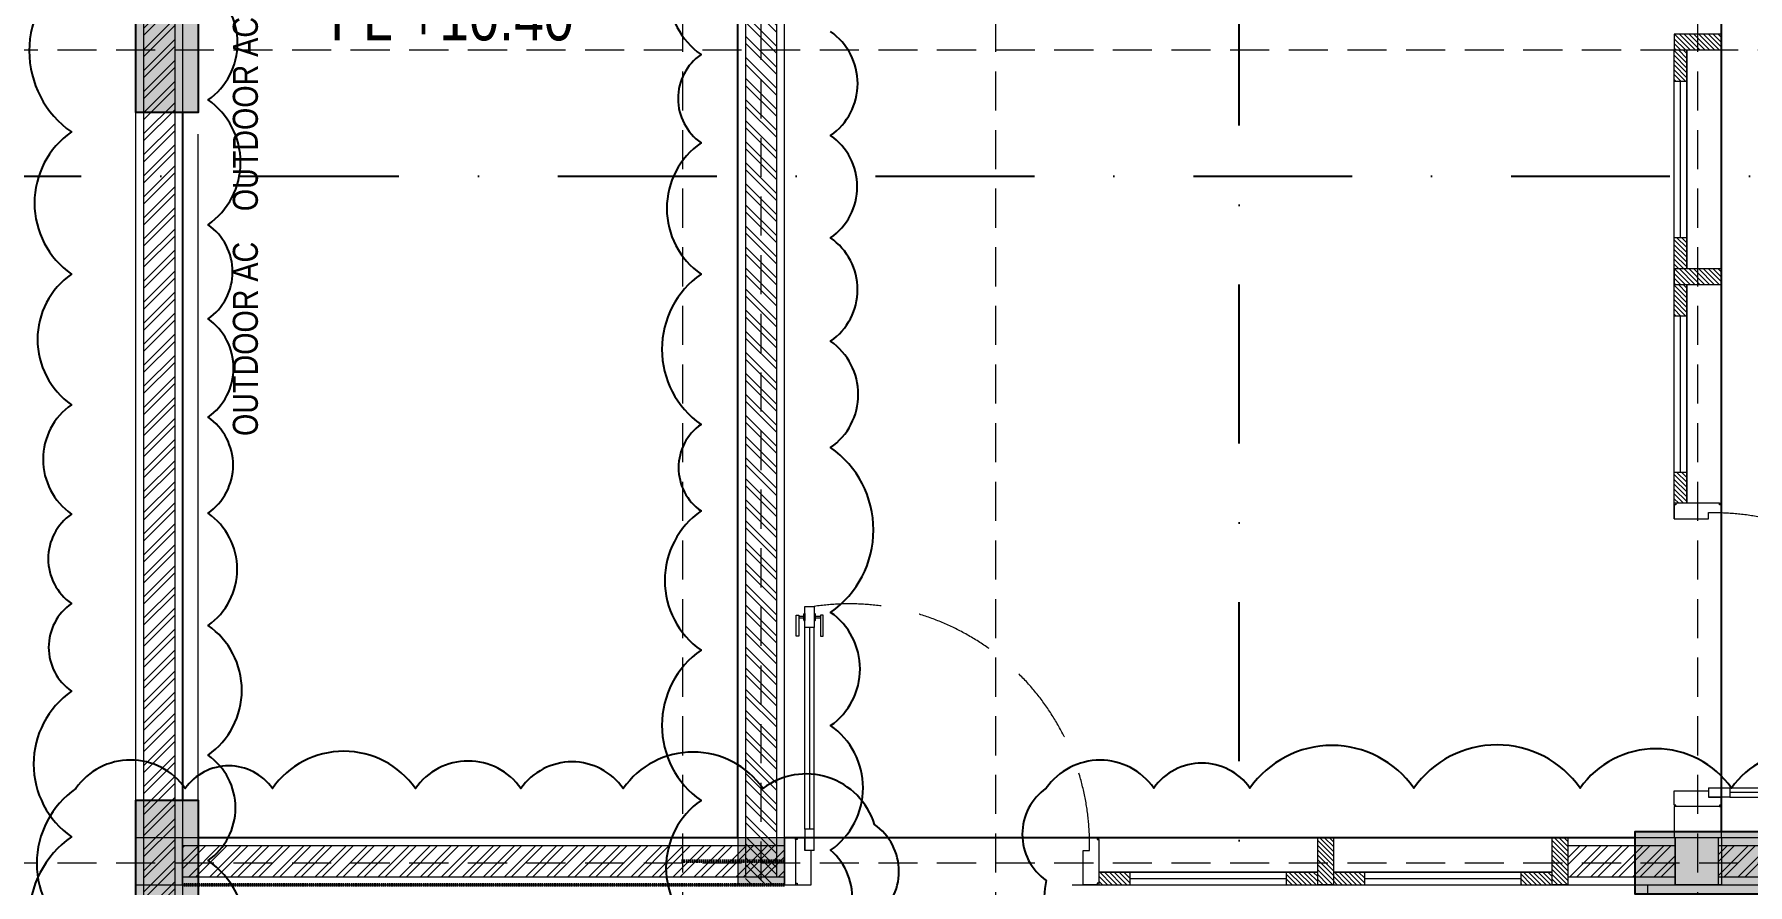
# Model space of a CAD drawing. Header units: millimetres. Extents: x -9564 to 494436, y -140371 to 4257.
# Drawn here: x 97137 to 102616, y -7172 to -4452 of the extents above; entities that cross this region are included whole.
import ezdxf

# ---------------------------------------------------------------- set-up
doc = ezdxf.new("R2010")
doc.units = ezdxf.units.MM
doc.header["$MEASUREMENT"] = 0
for name, pattern in [('DASHDOTX2', [50.8, 25.4, -12.7, 0, -12.7]), ('DASHED2', [0.375, 0.25, -0.125]), ('HIDDEN', [0.375, 0.25, -0.125]), ('HIDDEN2', [0.1875, 0.125, -0.0625]), ('SLD-Solid', [0])]:
    doc.linetypes.add(name, pattern=pattern)
for name, color, linetype in [('1', 5, 'Continuous'), ('TEXT', 4, 'Continuous'), ('WALL', 90, 'Continuous')]:
    doc.layers.add(name, color=color, linetype=linetype)
for name, color, linetype, lineweight in [('28-Arsiran', 252, 'Continuous', 5), ('8', 8, 'Continuous', 5), ('AS', 8, 'HIDDEN2', 5), ('DINDING', 1, 'Continuous', 20), ('DOOR OPENING', 4, 'SLD-Solid', 5), ('HATCH', 8, 'Continuous', 13), ('KOL', 5, 'Continuous', 18), ('LEGEND', 1, 'DASHED2', 50), ('TEXT 1', 210, 'Continuous', 5)]:
    doc.layers.add(name, color=color, linetype=linetype, lineweight=lineweight)
doc.styles.add('Arial Narrow', font='ARIALN.TTF')
pattern_1 = [(45, (-238279.433, -162929.193), (-33.675954, 33.675954), []), (45, (-238256.983, -162929.193), (-33.675954, 33.675954), [])]

# ---------------------------------------------------------------- blocks, each defined once
blk = doc.blocks.new('as2')
at = {"layer": 'AS'}
for p, q in [((245.8198, 142.1088), (245.8198, 163.539)), ((247.5698, 142.1088), (247.5698, 163.539)), ((247.8198, 142.2711), (247.8198, 163.539)), ((248.5698, 142.1088), (248.5698, 163.539)), ((250.8148, 142.1088), (250.8148, 163.539)), ((242.9446, 158.4275), (256.2148, 158.4275)), ((242.9446, 155.8275), (256.2148, 155.8275))]:
    blk.add_line(p, q, dxfattribs=at)
blk = doc.blocks.new('KOLOM PRAKTIS')
at = {"layer": 'HATCH'}
h = blk.add_hatch(color=256, dxfattribs=at)
h.dxf.hatch_style = 1
h.paths.add_polyline_path([(-75, 75), (-75, -75), (75, -75), (75, 75)])
at = {"layer": 'KOL'}
blk.add_lwpolyline([(-75, -75), (75, -75), (75, 75), (-75, 75)], close=True, dxfattribs=at)
blk = doc.blocks.new('pot2')
at = {"layer": '1', "linetype": 'DASHDOTX2', "ltscale": 0.02}
for points in [[(167.8795, 148.8386), (167.5025, 148.8386), (167.5025, 171.6414), (167.8795, 171.6414)], [(160.243, 164.2958), (160.243, 163.9187), (176.6346, 163.9187), (176.6346, 164.2958)]]:
    blk.add_lwpolyline(points, dxfattribs=at)
blk = doc.blocks.new('k4')
at = {"true_color": 0x636466}
h = blk.add_hatch(dxfattribs=at)
h.set_pattern_fill('ANGLE', color=251)
h.set_pattern_definition([(0, (0, 0), (0, 6.985), [5.08, -1.905]), (90, (0, 0), (-6.985, 4e-16), [5.08, -1.905])])
h.paths.add_polyline_path([(210.5582, -20.3924), (210.3582, -20.3924), (210.3582, -20.7924), (210.5582, -20.7924)])
h = blk.add_hatch(color=251, dxfattribs=at)
h.dxf.hatch_style = 1
h.paths.add_polyline_path([(210.5582, -20.5943), (210.3582, -20.5943), (210.3582, -20.7924), (210.5582, -20.7924)])
h.paths.add_polyline_path([(210.5582, -20.3924), (210.3582, -20.3924), (210.3582, -20.5943), (210.5582, -20.5943)])
for p, q in [((210.3582, -20.3924), (210.5582, -20.3924)), ((210.5582, -20.3924), (210.5582, -20.7924)), ((210.5582, -20.7924), (210.3582, -20.7924))]:
    blk.add_line(p, q)
blk.add_lwpolyline([(210.3582, -20.3924), (210.5582, -20.3924), (210.5582, -20.7924), (210.3582, -20.7924)], close=True)
blk = doc.blocks.new('KLR')
for p in [(90.905, 204.9148), (90.905, 202.3148)]:
    blk.add_blockref('k4', p)
at = {"rotation": 270}
blk.add_blockref('k4', (326.8506, 392.1806), dxfattribs=at)
blk = doc.blocks.new('KUSEN PINTU')
at = {"layer": 'DOOR OPENING', "linetype": 'Continuous', "transparency": 33554687}
for p, q in [((-50, 110), (-30, 110)), ((-50, 0), (-50, 110)), ((-30, 110), (-30, 150)), ((-30, 150), (-5, 150)), ((-5, 150), (-5, 145)), ((-5, 145), (0, 145)), ((0, 145), (0, 5)), ((-5, 0), (-50, 0)), ((0, 5), (-5, 5)), ((-5, 5), (-5, 0))]:
    blk.add_line(p, q, dxfattribs=at)
at = {"layer": 'DOOR OPENING', "linetype": 'Continuous', "ltscale": 10, "transparency": 33554687}
for p, q in [((0, 145), (0, 150)), ((0, 5), (0, 0))]:
    blk.add_line(p, q, dxfattribs=at)
blk = doc.blocks.new('jj1')
at = {"layer": 'DOOR OPENING', "linetype": 'Continuous', "transparency": 33554687}
h = blk.add_hatch(dxfattribs=at)
h.set_pattern_fill('ANSI31', color=256, scale=0.0875, angle=90)
h.set_pattern_definition([(135, (474.810639, 899.157156), (-0.00773398042, -0.00773398042), [])])
h.paths.add_polyline_path([(305.0432, 161.6524), (305.0932, 161.6524), (305.0932, 161.8024), (305.0432, 161.8024)])
h = blk.add_hatch(dxfattribs=at)
h.set_pattern_fill('ANSI31', color=256, scale=0.0875, angle=90)
h.set_pattern_definition([(135, (474.810639, 899.157156), (-0.00773398042, -0.00773398042), [])])
h.paths.add_polyline_path([(305.0432, 161.6524), (305.0932, 161.6524), (305.0932, 161.8024), (305.0432, 161.8024)])
h = blk.add_hatch(dxfattribs=at)
h.set_pattern_fill('ANSI31', color=256, scale=0.0875, angle=90)
h.set_pattern_definition([(135, (474.060639, 899.157156), (-0.00773398042, -0.00773398042), [])])
h.paths.add_polyline_path([(305.7932, 161.6524), (305.8432, 161.6524), (305.8432, 161.8024), (305.7932, 161.8024)])
h = blk.add_hatch(dxfattribs=at)
h.set_pattern_fill('ANSI31', color=256, scale=0.0875, angle=90)
h.set_pattern_definition([(135, (474.060639, 899.157156), (-0.00773398042, -0.00773398042), [])])
h.paths.add_polyline_path([(305.7932, 161.6524), (305.8432, 161.6524), (305.8432, 161.8024), (305.7932, 161.8024)])
h = blk.add_hatch(dxfattribs=at)
h.set_pattern_fill('ANSI31', color=256, scale=0.0875, angle=90)
h.set_pattern_definition([(135, (624.817151, 947.177618), (-0.00773398042, -0.00773398042), [])])
h.paths.add_polyline_path([(304.3432, 161.6524), (304.4432, 161.6524), (304.4432, 161.6924), (304.3432, 161.6924)])
h = blk.add_hatch(dxfattribs=at)
h.set_pattern_fill('ANSI31', color=256, scale=0.0875, angle=90)
h.set_pattern_definition([(135, (624.217151, 947.176911), (-0.00773398042, -0.00773398042), [])])
h.paths.add_polyline_path([(304.9432, 161.6531), (305.0432, 161.6531), (305.0432, 161.6931), (304.9432, 161.6931)])
h = blk.add_hatch(dxfattribs=at)
h.set_pattern_fill('ANSI31', color=256, scale=0.0875, angle=90)
h.set_pattern_definition([(135, (624.067151, 947.177618), (-0.00773398042, -0.00773398042), [])])
h.paths.add_polyline_path([(305.0932, 161.6524), (305.1932, 161.6524), (305.1932, 161.6924), (305.0932, 161.6924)])
h = blk.add_hatch(dxfattribs=at)
h.set_pattern_fill('ANSI31', color=256, scale=0.0875, angle=90)
h.set_pattern_definition([(135, (623.467151, 947.176911), (-0.00773398042, -0.00773398042), [])])
h.paths.add_polyline_path([(305.6932, 161.6531), (305.7932, 161.6531), (305.7932, 161.6931), (305.6932, 161.6931)])
at = {"color": 8, "linetype": 'HIDDEN', "lineweight": 5}
blk.add_arc((303.5452, 161.7824), 0.7683, 358.5083, 98.4128, dxfattribs=at)
at = {"layer": 'DOOR OPENING', "linetype": 'Continuous', "transparency": 33554687}
for p, q in [((303.4032, 162.4746), (303.4032, 162.5424)), ((303.4032, 162.5424), (303.4328, 162.5424)), ((303.4328, 162.5424), (303.4328, 162.4746)), ((303.375, 162.4469), (303.375, 162.5147)), ((303.375, 162.5147), (303.3835, 162.5147)), ((303.3835, 162.5147), (303.3835, 162.4469)), ((303.3993, 162.4989), (303.3993, 162.5181)), ((303.4032, 162.4972), (303.401, 162.4972)), ((303.4032, 162.5198), (303.4032, 162.4972)), ((303.4328, 162.4746), (303.4032, 162.4746)), ((303.4328, 162.5198), (303.4328, 162.4972)), ((303.4351, 162.5198), (303.4328, 162.5198)), ((303.4328, 162.4972), (303.4351, 162.4972)), ((303.4367, 162.4989), (303.4367, 162.5181)), ((303.4526, 162.5147), (303.4526, 162.4469)), ((303.461, 162.5147), (303.4526, 162.5147)), ((303.461, 162.4469), (303.461, 162.5147)), ((303.3835, 162.4469), (303.375, 162.4469)), ((303.4526, 162.4469), (303.461, 162.4469)), ((303.4032, 161.8302), (303.4032, 161.7624)), ((303.4328, 161.7624), (303.4328, 161.8302)), ((303.4328, 161.7624), (303.4032, 161.7624)), ((304.3432, 161.8024), (305.0932, 161.8024)), ((305.0932, 161.8024), (305.8432, 161.8024)), ((304.2932, 161.6524), (305.0432, 161.6524)), ((305.0432, 161.6924), (304.3432, 161.6924)), ((304.3432, 161.6924), (305.0432, 161.6924)), ((305.0432, 161.6924), (304.3432, 161.6924)), ((304.4432, 161.6524), (304.4432, 161.6924)), ((304.4432, 161.6724), (304.9432, 161.6724)), ((304.9432, 161.6524), (304.9432, 161.6924)), ((305.0432, 161.6524), (305.7932, 161.6524)), ((305.7932, 161.6924), (305.0932, 161.6924)), ((305.0932, 161.6924), (305.7932, 161.6924)), ((305.7932, 161.6924), (305.0932, 161.6924)), ((305.1932, 161.6524), (305.1932, 161.6924)), ((305.1932, 161.6724), (305.6932, 161.6724)), ((305.6932, 161.6524), (305.6932, 161.6924))]:
    blk.add_line(p, q, dxfattribs=at)
at = {"layer": 'DOOR OPENING', "linetype": 'Continuous', "ltscale": 10, "transparency": 33554687}
for p, q in [((303.3835, 162.5115), (303.3993, 162.5115)), ((303.3835, 162.5055), (303.3993, 162.5055)), ((303.4032, 161.8302), (303.4032, 162.4746)), ((303.418, 162.4746), (303.418, 161.8302)), ((303.4328, 161.8302), (303.4328, 162.4746)), ((303.4367, 162.5115), (303.4526, 162.5115)), ((303.4367, 162.5055), (303.4526, 162.5055))]:
    blk.add_line(p, q, dxfattribs=at)
at = {"layer": 'DOOR OPENING', "transparency": 33554687}
for p, q in [((303.401, 162.5198), (303.4032, 162.5198)), ((303.4328, 161.8302), (303.4032, 161.8302)), ((303.4032, 161.7624), (303.4032, 161.8024)), ((304.3132, 161.7624), (304.3132, 161.8024))]:
    blk.add_line(p, q, dxfattribs=at)
at = {"layer": 'DOOR OPENING', "linetype": 'Continuous', "transparency": 33554687}
for points in [[(305.0932, 161.6524), (305.0432, 161.6524), (305.0432, 161.8024), (305.0932, 161.8024)], [(305.0932, 161.6524), (305.0432, 161.6524), (305.0432, 161.8024), (305.0932, 161.8024)], [(305.8432, 161.6524), (305.7932, 161.6524), (305.7932, 161.8024), (305.8432, 161.8024)], [(305.8432, 161.6524), (305.7932, 161.6524), (305.7932, 161.8024), (305.8432, 161.8024)]]:
    blk.add_lwpolyline(points, close=True, dxfattribs=at)
for centre, start, end in [((303.401, 162.5181), 90, 180), ((303.401, 162.4989), 180, 270), ((303.4351, 162.5181), 0, 90), ((303.4351, 162.4989), 270, 0)]:
    blk.add_arc(centre, 0.00169, start, end, dxfattribs=at)
at = {"layer": 'DOOR OPENING', "linetype": 'Continuous', "transparency": 33554687, "yscale": 0.001, "zscale": 0.001}
for p, xscale in [((303.3732, 161.6524), -0.001), ((304.3432, 161.6524), 0.001)]:
    blk.add_blockref('KUSEN PINTU', p, dxfattribs=dict(at, xscale=xscale))

msp = doc.modelspace()

# ---------------------------------------------------------------- hatches: boundary and pattern name
at = {"layer": '28-Arsiran'}
h = msp.add_hatch(dxfattribs=at)
h.set_pattern_fill('ANSI32', color=256, scale=4.999999)
h.set_pattern_definition(pattern_1)
h.paths.add_polyline_path([(97586.2715, -1426.7071), (97486.2716, -1426.7071), (97486.2717, -13176.7049), (97586.2716, -13176.7049)])
h = msp.add_hatch(dxfattribs=at)
h.set_pattern_fill('ANSI32', color=256, scale=4.999999, angle=90)
h.set_pattern_definition([(135, (259566.287, -341097.41), (-33.675954, -33.675954), []), (135, (259566.287, -341074.96), (-33.675954, -33.675954), [])])
h.paths.add_polyline_path([(99411.2717, -1526.7074), (99511.2717, -1526.7074), (99511.2712, -1426.7074), (99411.2712, -1426.7074)])
h.paths.add_polyline_path([(99511.2759, -2326.7072), (99411.2759, -2326.7072), (99411.3012, -7171.7062), (99511.3011, -7171.7062)])
h = msp.add_hatch(dxfattribs=at)
h.set_pattern_fill('ANSI32', color=256, scale=4.999999)
h.set_pattern_definition([(45, (-203801.84, -168824.07), (-33.675954, 33.675954), []), (45, (-203779.39, -168824.07), (-33.675954, 33.675954), [])])
h.paths.add_polyline_path([(99536.3011, -7146.7062), (99536.3011, -7046.7062), (97611.3054, -7046.7062), (97611.3054, -7146.7062)])
h = msp.add_hatch(dxfattribs=at)
h.set_pattern_fill('ANSI32', color=256, scale=4.999999)
h.set_pattern_definition(pattern_1)
h.paths.add_polyline_path([(102383.7723, -7146.7062), (102383.7723, -7046.7062), (102041.3025, -7046.7062), (102041.3025, -7146.7062)])
h = msp.add_hatch(dxfattribs=at)
h.set_pattern_fill('ANSI32', color=256, scale=4.999999)
h.set_pattern_definition(pattern_1)
h.paths.add_polyline_path([(105381.2717, -7146.7061), (105381.2717, -7046.7061), (102521.6995, -7046.7062), (102521.6995, -7146.7062)])

# ---------------------------------------------------------------- linework, layer by layer
for points in [[(102531.2725, -151.7074), (102531.2725, -7001.7061)], [(99386.3012, -7021.7062), (99386.3012, -1426.7074), (97661.3012, -1426.7074)], [(97611.2715, -4701.7064), (97611.2876, -6901.7059)], [(99386.3012, -7021.7062), (97661.3012, -7021.7062)], [(102256.2723, -7021.7062), (99536.3011, -7021.7062)]]:
    msp.add_lwpolyline(points)
at = {"color": 1}
for points in [[(99268.9691, -4118.9721, 0.52056705), (99268.9691, -4516.3884, 0.52056705), (99268.9691, -4798.6592, 0.52056705), (99268.9691, -5218.9812, 0.52056705), (99268.9691, -5699.4267, 0.52056705), (99268.9691, -5976.3377, 0.52056705), (99268.9691, -6421.591, 0.52056705), (99268.9691, -6902.1448, 0.52056705), (99268.9691, -7332.3444, 0.52056705)], [(97255.8642, -4245.1684, 0.52056705), (97255.8642, -4764.2319, 0.52056705), (97255.8642, -5218.8875, 0.52056705), (97255.8642, -5636.5839, 0.52056705), (97255.8642, -5986.0549, 0.52056705), (97255.8642, -6272.3433, 0.52056705), (97255.8642, -6552.947, 0.52056705), (97255.8642, -7018.4804, 0.52056705), (97255.8642, -7542.5534, 0.52056705)], [(97692.6636, -7564.7451, 0.52056705), (97692.6636, -7094.3188, 0.52056705), (97692.6636, -6757.4927, 0.52056705), (97692.6636, -6342.1803, 0.52056705), (97692.6636, -5983.4487, 0.52056705), (97692.6636, -5675.9382, 0.52056705), (97692.6636, -5362.3513, 0.52056705), (97692.6636, -5060.734, 0.52056705), (97692.6636, -4661.5256, 0.52056705), (97692.6636, -4298.5346, 0.52056705)], [(99648.5346, -7390.797, 0.52056705), (99683.496, -7061.167, 0.52056705), (99683.496, -6662.6337, 0.52056705), (99683.496, -6300.5263, 0.52056705), (99683.496, -5773.6525, 0.52056705), (99683.496, -5433.4506, 0.52056705), (99683.496, -5103.0927, 0.52056705), (99683.496, -4775.4939, 0.52056705), (99683.496, -4443.2106, 0.52056705)], [(105331.2705, -7295.835, 0.52056705), (105239.5363, -6862.7376, 0.52056705), (104841.9783, -6862.7376, 0.52056705), (104368.743, -6862.7376, 0.52056705), (104089.2313, -6862.7376, 0.52056705), (103814.0706, -6862.7376, 0.52056705), (103453.5803, -6862.7376, 0.52056705), (103019.7798, -6862.7376, 0.52056705), (102564.3156, -6862.7376, 0.52056705), (102080.4443, -6862.7376, 0.52056705), (101548.6693, -6862.7376, 0.52056705), (101024.4796, -6862.7376, 0.52056705), (100716.9275, -6862.7376, 0.52056705), (100373.1703, -6862.7376, 0.52056705), (100373.1703, -7158.1367, 0.52056705), (100600.499, -7421.7061, 0.52056705)]]:
    msp.add_lwpolyline(points, format="xyb", dxfattribs=at)
msp.add_lwpolyline([(97269.8004, -6863.8682, 0.52056705), (97269.8004, -7343.5718, 0.52056705), (97709.602, -7383.6488, 0.52056705), (98139.6515, -7383.6488, 0.52056705), (98623.1061, -7383.6488, 0.52056705), (99010.4115, -7383.6488, 0.52056705), (99483.7302, -7383.6488, 0.52056705), (99823.6654, -7279.8645, 0.52056705), (99823.6654, -6978.814, 0.52056705), (99467.0012, -6863.8682, 0.52056705), (99020.2392, -6863.8682, 0.52056705), (98693.1239, -6863.8682, 0.52056705), (98355.5393, -6863.8682, 0.52056705), (97898.1829, -6863.8682, 0.52056705), (97619.5131, -6863.8682, 0.52056705)], format="xyb", close=True, dxfattribs=at)
at = {"layer": '8'}
for p, q in [((97486.3015, -1426.7074), (97486.2717, -13176.7049)), ((97586.3015, -1426.7074), (97586.2716, -13176.7049)), ((97611.3054, -7046.7062), (99536.3011, -7046.7062)), ((102041.3025, -7046.7062), (102383.7723, -7046.7062)), ((102521.6995, -7046.7062), (105531.2717, -7046.7061)), ((97611.3054, -7146.7062), (99536.3011, -7146.7062)), ((102041.3025, -7146.7062), (102383.7723, -7146.7062)), ((102521.6995, -7146.7062), (105531.2717, -7146.7061))]:
    msp.add_line(p, q, dxfattribs=at)
at = {"layer": '8', "transparency": 33554687}
msp.add_line((97661.2959, -6971.7062), (97661.2959, -4771.7066), dxfattribs=at)
at = {"layer": '8', "linetype": 'Continuous', "transparency": 33554687}
msp.add_line((102296.2708, -7171.7062), (102296.2708, -8161.706), dxfattribs=at)
at = {"layer": '8'}
msp.add_lwpolyline([(99411.2759, -2326.7072), (99411.3012, -7146.7062), (99511.3011, -7146.7062), (99511.2759, -2326.7072)], dxfattribs=at)
at = {"layer": 'DINDING', "color": 8}
for p, q in [((102381.2725, -6921.7062), (102381.2725, -7021.7062)), ((102531.2725, -6921.7062), (102531.2725, -7021.7062)), ((102533.7723, -7171.7062), (102383.7723, -7171.7062))]:
    msp.add_line(p, q, dxfattribs=at)
at = {"layer": 'DINDING'}
for points in [[(97461.2717, -13176.7049), (97461.3015, -1426.7074), (97611.3015, -1426.7074), (97611.2716, -13176.7049), (97611.2113, -13176.7049)], [(99386.3012, -2326.7072), (99386.3012, -7171.7062), (99536.3011, -7171.7062), (99536.3011, -2326.7072)], [(100456.301, -7171.7062), (102383.7723, -7171.7062), (102383.7723, -7021.7062), (99536.3011, -7021.7062), (99536.3011, -7171.7062), (99586.3011, -7171.7062)], [(105531.2717, -7021.7061), (102521.6995, -7021.7062), (102521.6995, -7171.7062), (105531.2741, -7171.7061)]]:
    msp.add_lwpolyline(points, dxfattribs=at)
msp.add_lwpolyline([(97611.3054, -7171.7062), (99536.3011, -7171.7062), (99536.3011, -7021.7062), (97611.3054, -7021.7062)], close=True, dxfattribs=at)
at = {"layer": 'LEGEND'}
for p, q in [((99206.1554, -7096.7062), (99536.3011, -7096.7062)), ((97611.3054, -7171.7062), (99536.3011, -7171.7062))]:
    msp.add_line(p, q, dxfattribs=at)

# ---------------------------------------------------------------- block references
at = {"xscale": 999.9998119083025, "yscale": 999.9998119083025, "zscale": 999.9998119083025}
for name, p in [('pot2', (-66512.2111, -168824.0745)), ('KLR', (-203801.8411, -188824.0661)), ('jj1', (-203801.8411, -168824.0698))]:
    msp.add_blockref(name, p, dxfattribs=at)
at = {"xscale": -999.9998119083025, "yscale": 999.9998119083025, "zscale": 999.9998119083025, "rotation": 270}
msp.add_blockref('jj1', (-59271.0914, -310294.8502), dxfattribs=at)
at = {"layer": 'AS', "xscale": 999.9998119083025, "yscale": 999.9998119083025, "zscale": 999.9998119083025}
msp.add_blockref('as2', (-148358.4661, -162929.1929), dxfattribs=at)
at = {"layer": 'WALL', "transparency": 33554687}
for p in [(97536.3054, -7096.7062), (99461.3012, -7096.7062)]:
    msp.add_blockref('KOLOM PRAKTIS', p, dxfattribs=at)
at = {"layer": 'WALL', "color": 8, "transparency": 33554687}
msp.add_blockref('KOLOM PRAKTIS', (102458.7723, -7096.7062), dxfattribs=at)

# ---------------------------------------------------------------- texts
at = {"layer": 'TEXT', "transparency": 33554687, "insert": (98083.1827, -4321.3533), "char_height": 149.99997, "width": 971.912218, "attachment_point": 1, "style": 'Arial Narrow'}
msp.add_mtext('FL +10.40\\P', dxfattribs=at)
at = {"layer": 'TEXT 1', "transparency": 33554687, "style": 'Arial Narrow'}
for p in [(97851.8051, -5017.5207), (97851.8051, -5736.529)]:
    msp.add_text('OUTDOOR AC ', height=79.999985, rotation=90, dxfattribs=at).set_placement(p)

doc.saveas('drawing.dxf')
